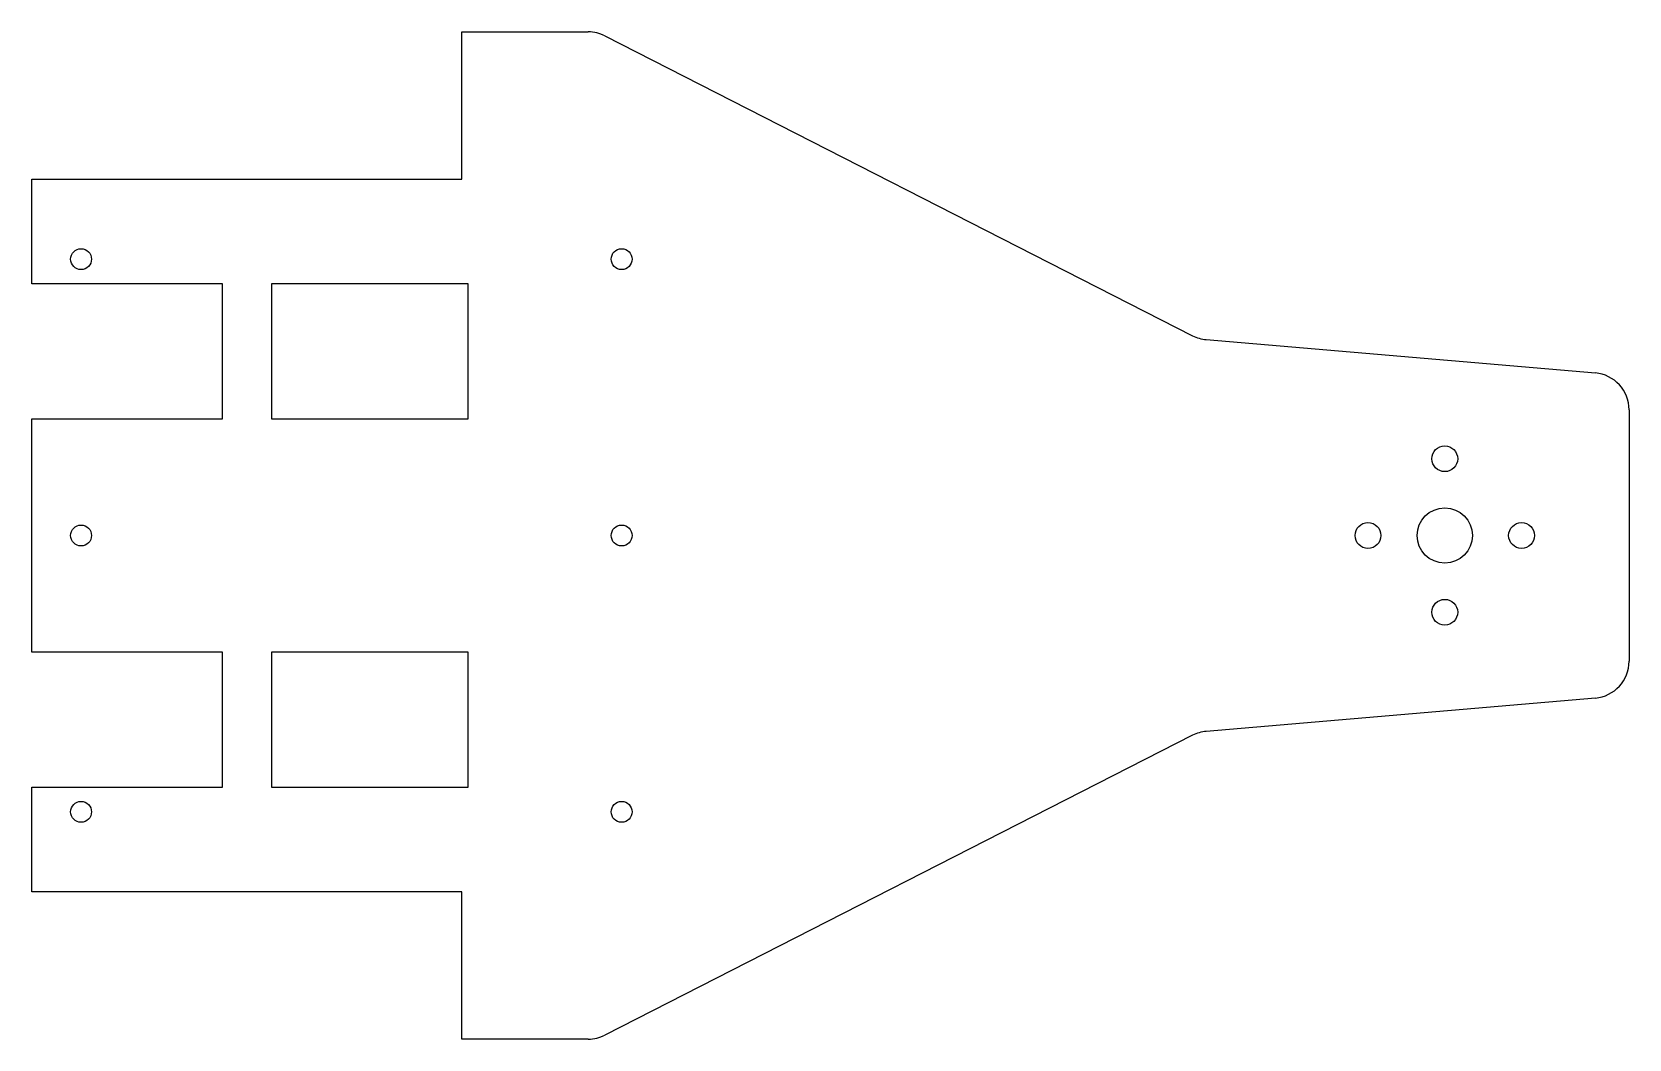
# Model space of a CAD drawing. Header units: millimetres. Extents: x -230 to 30, y -82 to 82.
import ezdxf

# ---------------------------------------------------------------- set-up
doc = ezdxf.new("R2010")
doc.units = ezdxf.units.MM

msp = doc.modelspace()

# ---------------------------------------------------------------- linework, layer by layer
for p, q in [((-160, 58.01), (-160, 82)), ((-160, 82), (-139.44, 82)), ((-136.72, 81.34), (-41.05, 32.53)), ((-230, 41), (-230, 58.01)), ((-230, 58.01), (-160, 58.01)), ((-199, 41), (-230, 41)), ((-199, 19), (-199, 41)), ((-159, 41), (-191, 41)), ((-191, 41), (-191, 19)), ((-159, 19), (-159, 41)), ((-38.83, 31.9), (24.51, 26.47)), ((-230, -19), (-230, 19)), ((-230, 19), (-199, 19)), ((-191, 19), (-159, 19)), ((30, 20.49), (30, -20.49)), ((-199, -19), (-230, -19)), ((-199, -41), (-199, -19)), ((-159, -19), (-191, -19)), ((-191, -19), (-191, -41)), ((-159, -41), (-159, -19)), ((24.51, -26.47), (-38.83, -31.9)), ((-41.05, -32.53), (-136.72, -81.34)), ((-230, -58.01), (-230, -41)), ((-230, -41), (-199, -41)), ((-191, -41), (-159, -41)), ((-160, -58.01), (-230, -58.01)), ((-160, -82), (-160, -58.01)), ((-139.44, -82), (-160, -82))]:
    msp.add_line(p, q)
for centre, radius in [((-222, 45), 1.7), ((-134, 45), 1.7), ((0, 12.5), 2.1), ((0, 0), 4.5), ((-222, 0), 1.7), ((-134, 0), 1.7), ((-12.5, 0), 2.1), ((12.5, 0), 2.1), ((0, -12.5), 2.1), ((-222, -45), 1.7), ((-134, -45), 1.7)]:
    msp.add_circle(centre, radius)
for centre, start, end in [((-139.44, 76), 62.9691, 90), ((-38.32, 37.88), 242.9691, 265.1009), ((24, 20.49), 0, 85.1009), ((24, -20.49), -85.1009, 0), ((-38.32, -37.88), 94.8991, 117.0309), ((-139.44, -76), -90, -62.9691)]:
    msp.add_arc(centre, 6, start, end)

doc.saveas('drawing.dxf')
